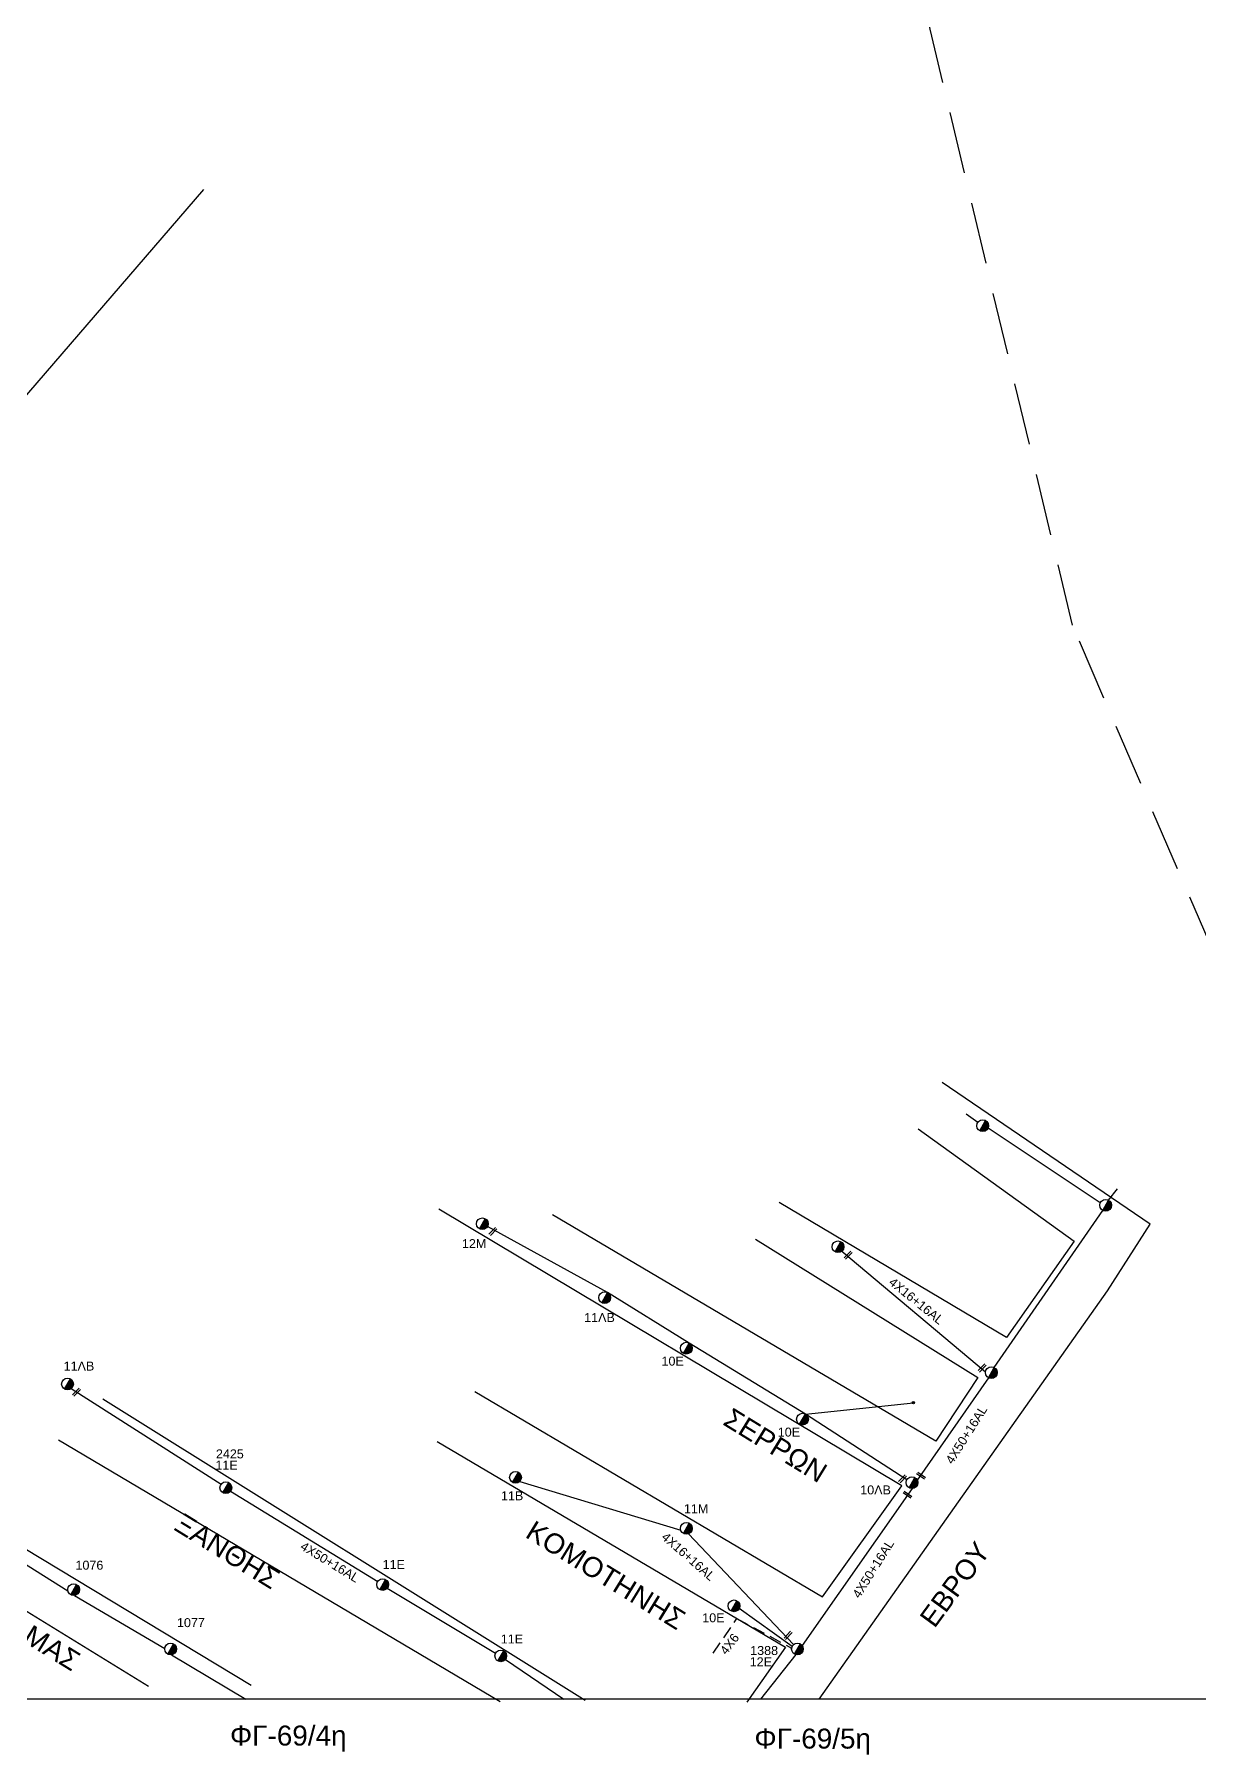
# Model space of a CAD drawing. Header units: millimetres. Extents: x 8791 to 11104, y 1833 to 2902.
# Drawn here: x 9153 to 9391.4, y 1844.3 to 2196.6 of the extents above; entities that cross this region are included whole.
import ezdxf
from ezdxf.enums import TextEntityAlignment as Align

# ---------------------------------------------------------------- set-up
doc = ezdxf.new("R2010")
doc.units = ezdxf.units.MM
doc.linetypes.add('DASHED', pattern=[19.05, 12.7, -6.35])
for name, color, linetype in [('Γέφυρες Εναερίου Δικτύου', 7, 'Continuous'), ('Γυμνά εναέρια ΧΤ και ΦΟΠ (3Φ)   4x16+16AL', 7, 'Continuous'), ('Γυμνά εναέρια ΧΤ και ΦΟΠ (3Φ)   4x50+16AL', 7, 'Continuous'), ('Επιγραφές - Σχήματα', 7, 'Continuous'), ('Μηχανική τομή', 7, 'Continuous'), ('Στύλος ΦΜ', 7, 'Continuous'), ('Στύλος ΦΜ @ 1', 7, 'Continuous'), ('Συνδέσεις', 7, 'Continuous'), ('Συνεστραμμένα ΧΤ   4x120+25AL', 7, 'SYN_LINE'), ('Υπόβαθρο ΔΕΗ', 7, 'Continuous'), ('Υπόγεια καλώδια Παροχών ΧΤ   4x6', 7, 'DASHED')]:
    doc.layers.add(name, color=color, linetype=linetype)
doc.styles.add('ar', font='ARIAL.TTF')
doc.styles.get("Standard").update_dxf_attribs({"font": 'ARIAL.TTF'})
doc.linetypes.add('SYN_LINE', pattern='A,0.5,-0.0001,["/\\/\\/\\/",Standard,S=0.1,R=0,X=0,Y=-0.05],-0.25', length=0.7501)

# ---------------------------------------------------------------- blocks, each defined once
blk = doc.blocks.new('ΥΠΑΡΧΩΝ ΤΣΙΜΕΝΤΕΝΙΟΣ ΣΤΥΛΟΣ')
at = {"layer": 'Στύλος ΦΜ'}
blk.add_hatch(color=256, dxfattribs=at).paths.add_polyline_path([(-1.29, -2.28, 0.574793), (2.62, 0, 0.268822), (1.3, 2.27)])
blk.add_line((-1.29, -2.28), (1.3, 2.27), dxfattribs=at)
blk.add_circle((0, 0), 2.62, dxfattribs=at)
at = {"layer": 'Στύλος ΦΜ', "flags": 4}
for tag, p in [('ΑΡΙΘΜΟΣ', (-4.68, 8.05)), ('ΤΥΠΟΣ', (-4.91, 3.03))]:
    blk.add_attdef(tag, p, '', height=4, dxfattribs=at)
blk = doc.blocks.new('D')
at = {"layer": 'Γυμνά εναέρια ΧΤ και ΦΟΠ (3Φ)   4x50+16AL', "color": 3}
blk.add_lwpolyline([(0, 0), (0, 2.91)], dxfattribs=at)
blk = doc.blocks.new('ΜΗΧΑΝΙΚΗ ΤΟΜΗ')
at = {"layer": 'Μηχανική τομή', "ltscale": 40}
for p, q in [((-1.89, 0.78), (1.89, 0.78)), ((1.89, 0), (-1.89, 0))]:
    blk.add_line(p, q, dxfattribs=at)
blk = doc.blocks.new('_ΣΥΝΔΕΣΗ')
at = {"layer": 'Συνδέσεις', "linetype": 'SYN_LINE', "ltscale": 40}
blk.add_hatch(color=256, dxfattribs=at).paths.add_polyline_path([(0.5, -0.01, 1), (-0.5, -0.01, 1)])
at = {"layer": 'Συνδέσεις'}
blk.add_circle((0, -0.01), 0.5, dxfattribs=at)

msp = doc.modelspace()

# ---------------------------------------------------------------- linework, layer by layer
at = {"layer": 'Γέφυρες Εναερίου Δικτύου', "color": 1, "linetype": 'DASHED'}
msp.add_lwpolyline([(9458.36, 1857.05), (9432.31, 1920.75), (9365.58, 2075.63), (9325.2, 2244.73), (9298.03, 2437.76), (9298.68, 2617.88), (9309.06, 2640.05), (9358.3, 2763.68), (9403.29, 2881.65)], dxfattribs=at)
at = {"layer": 'Γέφυρες Εναερίου Δικτύου', "color": 1, "linetype": 'SYN_LINE', "ltscale": 15}
msp.add_lwpolyline([(9308.16, 1866.47), (9297.31, 1874.2)], dxfattribs=at)
at = {"layer": 'Γυμνά εναέρια ΧΤ και ΦΟΠ (3Φ)   4x16+16AL', "color": 1}
for points in [[(9318.36, 1947.45), (9347.75, 1922.71)], [(9252.38, 1900.27), (9285.35, 1890.29)], [(9286.91, 1889.5), (9308.44, 1866.83)]]:
    msp.add_lwpolyline(points, dxfattribs=at)
at = {"layer": 'Γυμνά εναέρια ΧΤ και ΦΟΠ (3Φ)   4x16+16AL', "color": 1, "linetype": 'SYN_LINE', "ltscale": 20}
msp.add_lwpolyline([(9310.87, 1914.05), (9332.98, 1916.37)], dxfattribs=at)
at = {"layer": 'Γυμνά εναέρια ΧΤ και ΦΟΠ (3Φ)   4x50+16AL'}
for points in [[(9371.27, 1957.34), (9348.3, 1972.64)], [(9349.53, 1923.59), (9371.76, 1955.77)]]:
    msp.add_lwpolyline(points, dxfattribs=at)
at = {"layer": 'Γυμνά εναέρια ΧΤ και ΦΟΠ (3Φ)   4x50+16AL', "color": 1}
for points in [[(9348.34, 1921.5), (9333.78, 1900.53)], [(9332.73, 1898.81), (9310.21, 1866.64)], [(9308.9, 1864.78), (9301.67, 1855.69)]]:
    msp.add_lwpolyline(points, dxfattribs=at)
at = {"layer": 'Γυμνά εναέρια ΧΤ και ΦΟΠ (3Φ)   4x50+16AL', "color": 5}
for points in [[(9160.52, 1919.27), (9191.21, 1899.67)], [(9193.16, 1898.25), (9223.28, 1879.77)], [(9225.24, 1878.38), (9247.43, 1865.11)], [(9249.43, 1863.79), (9261.39, 1855.69)]]:
    msp.add_lwpolyline(points, dxfattribs=at)
at = {"layer": 'Γυμνά εναέρια ΧΤ και ΦΟΠ (3Φ)   4x50+16AL', "color": 151}
for points in [[(9143.51, 1888.12), (9159.84, 1877.85)], [(9161.17, 1876.9), (9179.66, 1866.02)], [(9181.04, 1864.74), (9196.3, 1855.69)]]:
    msp.add_lwpolyline(points, dxfattribs=at)
at = {"layer": 'Επιγραφές - Σχήματα'}
msp.add_lwpolyline([(10868.02, 2888.59), (10868.02, 1855.69), (8827.98, 1855.69), (8827.98, 2890.56)], dxfattribs=at)
at = {"layer": 'Συνεστραμμένα ΧΤ   4x120+25AL', "color": 1, "linetype": 'SYN_LINE', "ltscale": 20}
msp.add_lwpolyline([(9331.65, 1900.61), (9310.87, 1914.05), (9287.07, 1928.58), (9270.35, 1938.94), (9245.76, 1952.45)], dxfattribs=at)
at = {"layer": 'Υπόβαθρο ΔΕΗ'}
for points in [[(9075.11, 2137.86), (9141.52, 2111.42), (9187.66, 2164.84)], [(9313.68, 1855.69), (9372.73, 1939.27), (9381.45, 1952.92), (9338.9, 1981.94)], [(9333.93, 1972.47), (9365.88, 1949.48), (9352.07, 1929.73), (9305.51, 1957.41)], [(9314.4, 1876.61), (9330.64, 1899.33), (9235.8, 1955.99)], [(9300.64, 1949.84), (9346.21, 1921.56), (9337.55, 1908.48), (9259.09, 1954.87)], [(9069.83, 1922.91), (9136.32, 1882.87), (9176.33, 1858.31)], [(9197.33, 1858.47), (9125.63, 1901.74), (9137.9, 1923.17)], [(9265.78, 1855.37), (9166.96, 1917.07)], [(9243.2, 1918.65), (9314.4, 1876.61)], [(9157.92, 1908.75), (9248.35, 1855.17)], [(9235.44, 1908.44), (9306.8, 1866.32), (9298.89, 1855.05)]]:
    msp.add_lwpolyline(points, dxfattribs=at)
at = {"layer": 'Υπόγεια καλώδια Παροχών ΧΤ   4x6', "color": 1, "ltscale": 0.2}
msp.add_lwpolyline([(9292, 1865.1), (9296.86, 1872.18), (9308.05, 1866.1)], dxfattribs=at)

# ---------------------------------------------------------------- block references
at = {"layer": 'Γυμνά εναέρια ΧΤ και ΦΟΠ (3Φ)   4x50+16AL', "xscale": 1.020964477892855, "yscale": 1.020964477892855, "zscale": 1.020964477892855}
for p, rotation in [((9346.18, 1973.75), 54.26028526862351), ((9372.96, 1957.86), 321.7369038818006)]:
    msp.add_blockref('D', p, dxfattribs=dict(at, rotation=rotation))
at = {"layer": 'Μηχανική τομή'}
for p, xscale, yscale, zscale, rotation in [((9246.74, 1951.61), 0.5104822389465656, 0.5104822389465656, 0.5104822389465656, 225.364007277104), ((9319.49, 1946.75), 0.5104822389465656, 0.5104822389465656, 0.5104822389465656, 225.364007277104), ((9346.95, 1923.63), 0.5104822389465656, 0.5104822389465656, 0.5104822389465656, 225.364007277104), ((9161.46, 1918.7), 0.5104822389465656, 0.5104822389465656, 0.5104822389465656, 225.364007277104), ((9330.64, 1900.9), 0.5104822389465656, 0.5104822389465656, 0.5104822389465656, 225.364007277104), ((9334.67, 1901.61), 0.510482238946557, 0.510482238946557, 0.510482238946557, 145.803011374551), ((9331.9, 1897.69), 0.510482238946557, 0.510482238946557, 0.510482238946557, 145.803011374551), ((9307.17, 1868.87), 0.5104822389465656, 0.5104822389465656, 0.5104822389465656, 225.364007277104)]:
    msp.add_blockref('ΜΗΧΑΝΙΚΗ ΤΟΜΗ', p, dxfattribs=dict(at, xscale=xscale, yscale=yscale, zscale=zscale, rotation=rotation))
at = {"layer": 'Στύλος ΦΜ @ 1', "ltscale": 40, "xscale": 0.4594340150515993, "yscale": 0.4594340150515993, "zscale": 0.4594340150515993}
for p in [(9347.19, 1973.11), (9372.36, 1956.82), (9317.54, 1948.32), (9348.94, 1922.54)]:
    msp.add_blockref('ΥΠΑΡΧΩΝ ΤΣΙΜΕΝΤΕΝΙΟΣ ΣΤΥΛΟΣ', p, dxfattribs=at)
at = {"layer": 'Στύλος ΦΜ @ 1', "ltscale": 40}
ref = msp.add_blockref('ΥΠΑΡΧΩΝ ΤΣΙΜΕΝΤΕΝΙΟΣ ΣΤΥΛΟΣ', (9244.71, 1953.03), dxfattribs=dict(at, xscale=0.4594340150515993, yscale=0.4594340150515993, zscale=0.4594340150515993))
ref.add_attrib('ΤΥΠΟΣ', '12Μ', (9240.52, 1948.04), dxfattribs={"layer": 'Στύλος ΦΜ', "height": 1.838, "flags": 4})
ref = msp.add_blockref('ΥΠΑΡΧΩΝ ΤΣΙΜΕΝΤΕΝΙΟΣ ΣΤΥΛΟΣ', (9269.75, 1937.9), dxfattribs=dict(at, xscale=0.4594340150515993, yscale=0.4594340150515993, zscale=0.4594340150515993))
ref.add_attrib('ΤΥΠΟΣ', '11ΛB', (9265.56, 1932.9), dxfattribs={"layer": 'Στύλος ΦΜ', "height": 1.838, "flags": 4})
ref = msp.add_blockref('ΥΠΑΡΧΩΝ ΤΣΙΜΕΝΤΕΝΙΟΣ ΣΤΥΛΟΣ', (9286.47, 1927.54), dxfattribs=dict(at, xscale=0.4594340150515993, yscale=0.4594340150515993, zscale=0.4594340150515993))
ref.add_attrib('ΤΥΠΟΣ', '10Ε', (9281.4, 1923.98), dxfattribs={"layer": 'Στύλος ΦΜ', "height": 1.838, "flags": 4})
ref = msp.add_blockref('ΥΠΑΡΧΩΝ ΤΣΙΜΕΝΤΕΝΙΟΣ ΣΤΥΛΟΣ', (9159.75, 1920.2), dxfattribs=dict(at, xscale=0.4594340150515993, yscale=0.4594340150515993, zscale=0.4594340150515993))
ref.add_attrib('ΤΥΠΟΣ', '11ΛB', (9158.95, 1922.96), dxfattribs={"layer": 'Στύλος ΦΜ', "height": 1.838, "flags": 4})
ref = msp.add_blockref('ΥΠΑΡΧΩΝ ΤΣΙΜΕΝΤΕΝΙΟΣ ΣΤΥΛΟΣ', (9310.27, 1913), dxfattribs=dict(at, xscale=0.4594340150515993, yscale=0.4594340150515993, zscale=0.4594340150515993))
ref.add_attrib('ΤΥΠΟΣ', '10Ε', (9305.21, 1909.44), dxfattribs={"layer": 'Στύλος ΦΜ', "height": 1.838, "flags": 4})
ref = msp.add_blockref('ΥΠΑΡΧΩΝ ΤΣΙΜΕΝΤΕΝΙΟΣ ΣΤΥΛΟΣ', (9192.18, 1898.96), dxfattribs=dict(at, xscale=0.4594340150515993, yscale=0.4594340150515993, zscale=0.4594340150515993))
ref.add_attrib('ΤΥΠΟΣ', '11E', (9190.03, 1902.66), dxfattribs={"layer": 'Στύλος ΦΜ', "height": 1.838, "flags": 4})
ref.add_attrib('ΑΡΙΘΜΟΣ', '2425', (9190.14, 1904.97), dxfattribs={"layer": 'Στύλος ΦΜ', "height": 1.838, "flags": 4})
ref = msp.add_blockref('ΥΠΑΡΧΩΝ ΤΣΙΜΕΝΤΕΝΙΟΣ ΣΤΥΛΟΣ', (9251.5, 1901.09), dxfattribs=dict(at, xscale=0.4594340150515993, yscale=0.4594340150515993, zscale=0.4594340150515993))
ref.add_attrib('ΤΥΠΟΣ', '11B', (9248.52, 1896.39), dxfattribs={"layer": 'Στύλος ΦΜ', "height": 1.838, "flags": 4})
ref = msp.add_blockref('ΥΠΑΡΧΩΝ ΤΣΙΜΕΝΤΕΝΙΟΣ ΣΤΥΛΟΣ', (9332.7, 1900.01), dxfattribs=dict(at, xscale=0.4594340150515993, yscale=0.4594340150515993, zscale=0.4594340150515993))
ref.add_attrib('ΑΡΙΘΜΟΣ', '10ΛΒ', (9322.1, 1897.6), dxfattribs={"layer": 'Στύλος ΦΜ', "height": 1.838, "flags": 4})
ref = msp.add_blockref('ΥΠΑΡΧΩΝ ΤΣΙΜΕΝΤΕΝΙΟΣ ΣΤΥΛΟΣ', (9286.5, 1890.63), dxfattribs=dict(at, xscale=0.4594340150515993, yscale=0.4594340150515993, zscale=0.4594340150515993))
ref.add_attrib('ΤΥΠΟΣ', '11M', (9285.99, 1893.75), dxfattribs={"layer": 'Στύλος ΦΜ', "height": 1.838, "flags": 4})
ref = msp.add_blockref('ΥΠΑΡΧΩΝ ΤΣΙΜΕΝΤΕΝΙΟΣ ΣΤΥΛΟΣ', (9161.01, 1878.1), dxfattribs=dict(at, xscale=0.4594340150515993, yscale=0.4594340150515993, zscale=0.4594340150515993))
ref.add_attrib('ΤΥΠΟΣ', '1076', (9161.38, 1882.18), dxfattribs={"layer": 'Στύλος ΦΜ', "height": 1.838, "flags": 4})
ref = msp.add_blockref('ΥΠΑΡΧΩΝ ΤΣΙΜΕΝΤΕΝΙΟΣ ΣΤΥΛΟΣ', (9224.3, 1879.13), dxfattribs=dict(at, xscale=0.4594340150515993, yscale=0.4594340150515993, zscale=0.4594340150515993))
ref.add_attrib('ΤΥΠΟΣ', '11E', (9224.28, 1882.33), dxfattribs={"layer": 'Στύλος ΦΜ', "height": 1.838, "flags": 4})
ref = msp.add_blockref('ΥΠΑΡΧΩΝ ΤΣΙΜΕΝΤΕΝΙΟΣ ΣΤΥΛΟΣ', (9296.25, 1874.77), dxfattribs=dict(at, xscale=0.4594340150515993, yscale=0.4594340150515993, zscale=0.4594340150515993))
ref.add_attrib('ΤΥΠΟΣ', '10Ε', (9289.74, 1871.41), dxfattribs={"layer": 'Στύλος ΦΜ', "height": 1.838, "flags": 4})
ref = msp.add_blockref('ΥΠΑΡΧΩΝ ΤΣΙΜΕΝΤΕΝΙΟΣ ΣΤΥΛΟΣ', (9180.86, 1865.93), dxfattribs=dict(at, xscale=0.4594340150515993, yscale=0.4594340150515993, zscale=0.4594340150515993))
ref.add_attrib('ΤΥΠΟΣ', '1077', (9182.16, 1870.41), dxfattribs={"layer": 'Στύλος ΦΜ', "height": 1.838, "flags": 4})
ref = msp.add_blockref('ΥΠΑΡΧΩΝ ΤΣΙΜΕΝΤΕΝΙΟΣ ΣΤΥΛΟΣ', (9248.48, 1864.52), dxfattribs=dict(at, xscale=0.4594340150515993, yscale=0.4594340150515993, zscale=0.4594340150515993))
ref.add_attrib('ΤΥΠΟΣ', '11E', (9248.47, 1867.06), dxfattribs={"layer": 'Στύλος ΦΜ', "height": 1.838, "flags": 4})
ref = msp.add_blockref('ΥΠΑΡΧΩΝ ΤΣΙΜΕΝΤΕΝΙΟΣ ΣΤΥΛΟΣ', (9309.24, 1865.93), dxfattribs=dict(at, xscale=0.4594340150515993, yscale=0.4594340150515993, zscale=0.4594340150515993))
ref.add_attrib('ΤΥΠΟΣ', '12E', (9299.46, 1862.39), dxfattribs={"layer": 'Στύλος ΦΜ', "height": 1.838, "flags": 4})
ref.add_attrib('ΑΡΙΘΜΟΣ', '1388', (9299.56, 1864.7), dxfattribs={"layer": 'Στύλος ΦΜ', "height": 1.838, "flags": 4})
at = {"layer": 'Συνδέσεις', "xscale": 0.4594340150518314, "yscale": 0.4594340150518314, "zscale": 0.4594340150518314}
msp.add_blockref('_ΣΥΝΔΕΣΗ', (9332.98, 1916.38), dxfattribs=at)

# ---------------------------------------------------------------- texts
at = {"layer": 'Γυμνά εναέρια ΧΤ και ΦΟΠ (3Φ)   4x16+16AL', "ltscale": 0.2}
for rotation, p in [(320.945, (9333.6, 1937.22)), (318.7161, (9286.91, 1884.87))]:
    msp.add_text('4X16+16AL', height=1.838, rotation=rotation, dxfattribs=at).set_placement(p, align=Align.MIDDLE)
at = {"layer": 'Γυμνά εναέρια ΧΤ και ΦΟΠ (3Φ)   4x50+16AL', "ltscale": 0.2}
for rotation, p in [(57.7019, (9343.83, 1909.83)), (328.6934, (9213.49, 1883.75)), (57.7925, (9324.75, 1882.36))]:
    msp.add_text('4X50+16AL', height=1.838, rotation=rotation, dxfattribs=at).set_placement(p, align=Align.MIDDLE)
at = {"layer": 'Επιγραφές - Σχήματα', "ltscale": 20, "char_height": 4.084, "width": 19.788, "attachment_point": 1, "style": 'ar'}
for s, insert, rotation in [('ΣΕΡΡΩΝ', (9295.88, 1915.5), 328.4035), ('ΞΑΝΘΗΣ', (9183.46, 1893.94), 328.4035), ('ΚΟΜΟΤHΝΗΣ', (9255.4, 1892.44), 328.4035), ('ΕΒΡΟΥ', (9334.02, 1872.43), 53.7983), ('ΔΡΑΜΑΣ', (9142.77, 1877.05), 328.4035)]:
    msp.add_mtext(s, dxfattribs=dict(at, insert=insert, rotation=rotation))
for s, insert in [('ΦΓ-69/4η', (9193.02, 1850.24)), ('ΦΓ-69/5η', (9300.43, 1849.62))]:
    msp.add_mtext(s, dxfattribs=dict(at, insert=insert))
at = {"layer": 'Υπόγεια καλώδια Παροχών ΧΤ   4x6', "ltscale": 0.2}
msp.add_text('4X6', height=1.838, rotation=52.8293, dxfattribs=at).set_placement((9295.33, 1866.96), align=Align.MIDDLE)

doc.saveas('drawing.dxf')
